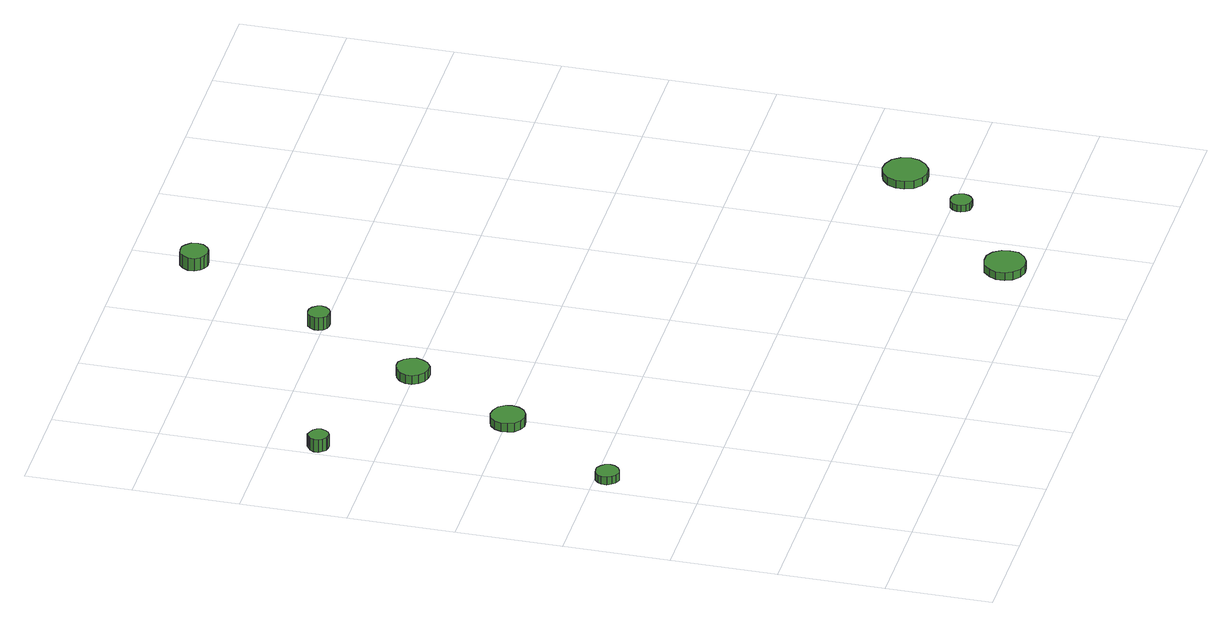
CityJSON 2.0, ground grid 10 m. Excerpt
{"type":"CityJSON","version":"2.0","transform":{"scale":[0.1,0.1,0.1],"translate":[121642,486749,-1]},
"CityObjects":{
"tree1":{"type":"SolitaryVegetationObject","attributes":{"function":"something"},"geometry":[{"type":"MultiSurface","lod":"1","boundaries":[[[0,1,2,3,4,5,6,7,8,9,10,11,12,13,14]],[[15,16,17,18,19,20,21,22,23,24,25,26,27,28,29]],[[0,29,28,1]],[[1,28,27,2]],[[2,27,26,3]],[[3,26,25,4]],[[4,25,24,5]],[[5,24,23,6]],[[6,23,22,7]],[[7,22,21,8]],[[8,21,20,9]],[[9,20,19,10]],[[10,19,18,11]],[[11,18,17,12]],[[12,17,16,13]],[[13,16,15,14]],[[14,15,29,0]]]}]},
"tree2":{"type":"SolitaryVegetationObject","attributes":{"function":"something"},"geometry":[{"type":"MultiSurface","lod":"1","boundaries":[[[30,31,32,33,34,35,36,37,38,39,40,41,42,43,44]],[[45,46,47,48,49,50,51,52,53,54,55,56,57,58,59]],[[30,59,58,31]],[[31,58,57,32]],[[32,57,56,33]],[[33,56,55,34]],[[34,55,54,35]],[[35,54,53,36]],[[36,53,52,37]],[[37,52,51,38]],[[38,51,50,39]],[[39,50,49,40]],[[40,49,48,41]],[[41,48,47,42]],[[42,47,46,43]],[[43,46,45,44]],[[44,45,59,30]]]}]},
"tree3":{"type":"SolitaryVegetationObject","attributes":{"function":"something"},"geometry":[{"type":"MultiSurface","lod":"1","boundaries":[[[60,61,62,63,64,65,66,67,68,69,70,71,72,73,74]],[[75,76,77,78,79,80,81,82,83,84,85,86,87,88,89]],[[60,89,88,61]],[[61,88,87,62]],[[62,87,86,63]],[[63,86,85,64]],[[64,85,84,65]],[[65,84,83,66]],[[66,83,82,67]],[[67,82,81,68]],[[68,81,80,69]],[[69,80,79,70]],[[70,79,78,71]],[[71,78,77,72]],[[72,77,76,73]],[[73,76,75,74]],[[74,75,89,60]]]}]},
"tree4":{"type":"SolitaryVegetationObject","attributes":{"function":"something"},"geometry":[{"type":"MultiSurface","lod":"1","boundaries":[[[90,91,92,93,94,95,96,97,98,99,100,101,102,103,104]],[[105,106,107,108,109,110,111,112,113,114,115,116,117,118,119]],[[90,119,118,91]],[[91,118,117,92]],[[92,117,116,93]],[[93,116,115,94]],[[94,115,114,95]],[[95,114,113,96]],[[96,113,112,97]],[[97,112,111,98]],[[98,111,110,99]],[[99,110,109,100]],[[100,109,108,101]],[[101,108,107,102]],[[102,107,106,103]],[[103,106,105,104]],[[104,105,119,90]]]}]},
"tree5":{"type":"SolitaryVegetationObject","attributes":{"function":"something"},"geometry":[{"type":"MultiSurface","lod":"1","boundaries":[[[120,121,122,123,124,125,126,127,128,129,130,131,132,133,134]],[[135,136,137,138,139,140,141,142,143,144,145,146,147,148,149]],[[120,149,148,121]],[[121,148,147,122]],[[122,147,146,123]],[[123,146,145,124]],[[124,145,144,125]],[[125,144,143,126]],[[126,143,142,127]],[[127,142,141,128]],[[128,141,140,129]],[[129,140,139,130]],[[130,139,138,131]],[[131,138,137,132]],[[132,137,136,133]],[[133,136,135,134]],[[134,135,149,120]]]}]},
"tree6":{"type":"SolitaryVegetationObject","attributes":{"function":"something"},"geometry":[{"type":"MultiSurface","lod":"1","boundaries":[[[150,151,152,153,154,155,156,157,158,159,160,161,162,163,164]],[[165,166,167,168,169,170,171,172,173,174,175,176,177,178,179]],[[150,179,178,151]],[[151,178,177,152]],[[152,177,176,153]],[[153,176,175,154]],[[154,175,174,155]],[[155,174,173,156]],[[156,173,172,157]],[[157,172,171,158]],[[158,171,170,159]],[[159,170,169,160]],[[160,169,168,161]],[[161,168,167,162]],[[162,167,166,163]],[[163,166,165,164]],[[164,165,179,150]]]}]},
"tree7":{"type":"SolitaryVegetationObject","attributes":{"function":"something"},"geometry":[{"type":"MultiSurface","lod":"1","boundaries":[[[180,181,182,183,184,185,186,187,188,189,190,191,192,193,194]],[[195,196,197,198,199,200,201,202,203,204,205,206,207,208,209]],[[180,209,208,181]],[[181,208,207,182]],[[182,207,206,183]],[[183,206,205,184]],[[184,205,204,185]],[[185,204,203,186]],[[186,203,202,187]],[[187,202,201,188]],[[188,201,200,189]],[[189,200,199,190]],[[190,199,198,191]],[[191,198,197,192]],[[192,197,196,193]],[[193,196,195,194]],[[194,195,209,180]]]}]},
"tree8":{"type":"SolitaryVegetationObject","attributes":{"function":"something"},"geometry":[{"type":"MultiSurface","lod":"1","boundaries":[[[210,211,212,213,214,215,216,217,218,219,220,221,222,223,224]],[[225,226,227,228,229,230,231,232,233,234,235,236,237,238,239]],[[210,239,238,211]],[[211,238,237,212]],[[212,237,236,213]],[[213,236,235,214]],[[214,235,234,215]],[[215,234,233,216]],[[216,233,232,217]],[[217,232,231,218]],[[218,231,230,219]],[[219,230,229,220]],[[220,229,228,221]],[[221,228,227,222]],[[222,227,226,223]],[[223,226,225,224]],[[224,225,239,210]]]}]},
"tree9":{"type":"SolitaryVegetationObject","attributes":{"function":"something"},"geometry":[{"type":"MultiSurface","lod":"1","boundaries":[[[240,241,242,243,244,245,246,247,248,249,250,251,252,253,254]],[[255,256,257,258,259,260,261,262,263,264,265,266,267,268,269]],[[240,269,268,241]],[[241,268,267,242]],[[242,267,266,243]],[[243,266,265,244]],[[244,265,264,245]],[[245,264,263,246]],[[246,263,262,247]],[[247,262,261,248]],[[248,261,260,249]],[[249,260,259,250]],[[250,259,258,251]],[[251,258,257,252]],[[252,257,256,253]],[[253,256,255,254]],[[254,255,269,240]]]}]}
},
"vertices":[
[35,289,15],[34,294,15],[31,297,15],[27,300,15],[23,300,15],[18,299,15],[15,296,15],[13,292,15],[13,287,15],[15,283,15],[18,280,15],[23,278,15],[27,279,15],[31,281,15],[34,285,15],[34,285,7],[31,281,7],[27,279,7],[23,278,7],[18,280,7],[15,283,7],[13,287,7],[13,292,7],[15,296,7],[18,299,7],[23,300,7],[27,300,7],[31,297,7],[34,294,7],[35,289,7],
[23,555,20],[22,559,20],[20,562,20],[16,564,20],[12,565,20],[9,563,20],[6,561,20],[4,557,20],[4,553,20],[6,550,20],[9,547,20],[12,546,20],[16,546,20],[20,548,20],[22,551,20],[22,551,7],[20,548,7],[16,546,7],[12,546,7],[9,547,7],[6,550,7],[4,553,7],[4,557,7],[6,561,7],[9,563,7],[12,565,7],[16,564,7],[20,562,7],[22,559,7],[23,555,7],
[110,399,16],[109,405,16],[105,411,16],[99,414,16],[92,415,16],[86,413,16],[81,408,16],[79,402,16],[79,396,16],[81,390,16],[86,385,16],[92,383,16],[99,384,16],[105,387,16],[109,393,16],[109,393,7],[105,387,7],[99,384,7],[92,383,7],[86,385,7],[81,390,7],[79,396,7],[79,402,7],[81,408,7],[86,413,7],[92,415,7],[99,414,7],[105,411,7],[109,405,7],[110,399,7],
[167,502,17],[165,508,17],[162,513,17],[156,517,17],[150,517,17],[144,515,17],[139,511,17],[136,505,17],[136,499,17],[139,493,17],[144,489,17],[150,487,17],[156,487,17],[162,491,17],[165,496,17],[165,496,8],[162,491,8],[156,487,8],[150,487,8],[144,489,8],[139,493,8],[136,499,8],[136,505,8],[139,511,8],[144,515,8],[150,517,8],[156,517,8],[162,513,8],[165,508,8],[167,502,8],
[222,604,24],[221,608,24],[218,612,24],[214,614,24],[210,614,24],[206,613,24],[203,610,24],[201,606,24],[201,602,24],[203,598,24],[206,595,24],[210,594,24],[214,594,24],[218,596,24],[221,600,24],[221,600,11],[218,596,11],[214,594,11],[210,594,11],[206,595,11],[203,598,11],[201,602,11],[201,606,11],[203,610,11],[206,613,11],[210,614,11],[214,614,11],[218,612,11],[221,608,11],[222,604,11],
[475,27,17],[474,35,17],[469,42,17],[462,46,17],[454,46,17],[446,44,17],[440,38,17],[437,31,17],[437,23,17],[440,16,17],[446,10,17],[454,8,17],[462,9,17],[469,13,17],[474,19,17],[474,19,9],[469,13,9],[462,9,9],[454,8,9],[446,10,9],[440,16,9],[437,23,9],[437,31,9],[440,38,9],[446,44,9],[454,46,9],[462,46,9],[469,42,9],[474,35,9],[475,27,9],
[298,738,25],[297,744,25],[293,748,25],[289,751,25],[283,751,25],[278,750,25],[274,746,25],[271,741,25],[271,735,25],[274,730,25],[278,727,25],[283,725,25],[289,726,25],[293,728,25],[297,733,25],[297,733,12],[293,728,12],[289,726,12],[283,725,12],[278,727,12],[274,730,12],[271,735,12],[271,741,12],[274,746,12],[278,750,12],[283,751,12],[289,751,12],[293,748,12],[297,744,12],[298,738,12],
[563,92,15],[562,96,15],[560,100,15],[556,102,15],[552,102,15],[548,101,15],[545,98,15],[543,94,15],[543,90,15],[545,86,15],[548,83,15],[552,82,15],[556,82,15],[560,85,15],[562,88,15],[562,88,8],[560,85,8],[556,82,8],[552,82,8],[548,83,8],[545,86,8],[543,90,8],[543,94,8],[545,98,8],[548,101,8],[552,102,8],[556,102,8],[560,100,8],[562,96,8],[563,92,8],
[610,153,16],[608,162,16],[603,169,16],[595,173,16],[587,174,16],[579,171,16],[572,165,16],[569,157,16],[569,149,16],[572,141,16],[579,135,16],[587,132,16],[595,133,16],[603,138,16],[608,145,16],[608,145,8],[603,138,8],[595,133,8],[587,132,8],[579,135,8],[572,141,8],[569,149,8],[569,157,8],[572,165,8],[579,171,8],[587,174,8],[595,173,8],[603,169,8],[608,162,8],[610,153,8]
]}
